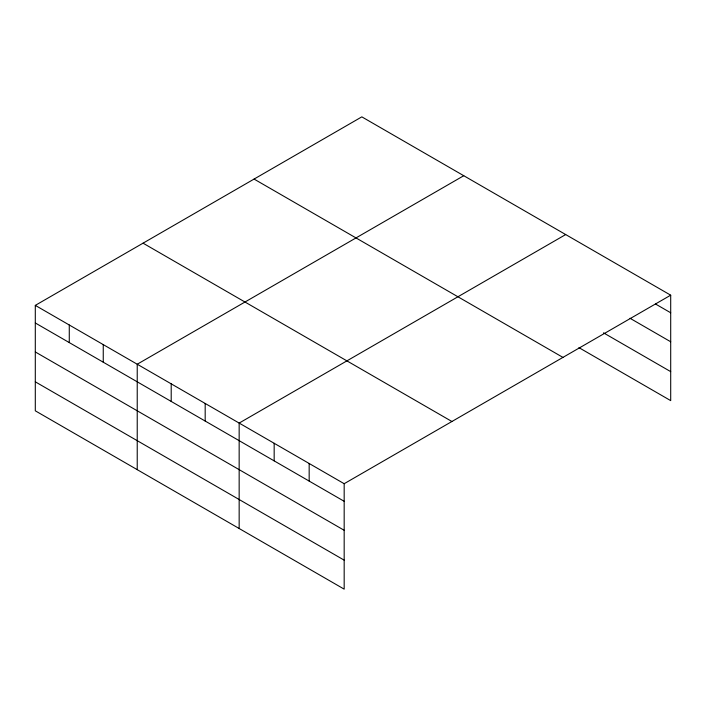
<?xml version="1.0" encoding="UTF-8"?>
<svg xmlns="http://www.w3.org/2000/svg" width="706" height="706" viewBox="0 0 706 706"><rect width="100%" height="100%" fill="white"/><g stroke="black" fill="none" stroke-linecap="round" stroke-linejoin="round"><path stroke-width="1.06" d="M35.3 305.38L344.175 483.707L344.175 589.139L35.3 410.813L35.3 305.38L361.825 116.861L670.7 295.187L670.7 400.62L578.929 347.634M463.754 175.715L137.229 364.225L137.229 469.658M565.683 234.56L239.157 423.079L239.157 528.503M344.175 483.707L670.7 295.187M655.565 304.039L670.7 312.776M630.017 318.274L670.7 341.766M603.524 332.853L670.7 371.63M254.072 179.077L562.947 357.404M143.053 243.173L451.928 421.5M35.3 322.969L344.175 501.295M35.3 351.95L344.175 530.285M35.3 381.822L344.175 560.149M309.166 463.498L309.166 481.086M274.166 443.289L274.166 460.877M205.181 403.461L205.181 421.05M171.205 383.843L171.205 401.432M103.252 344.616L103.252 362.196M69.276 324.998L69.276 342.578"/></g></svg>
